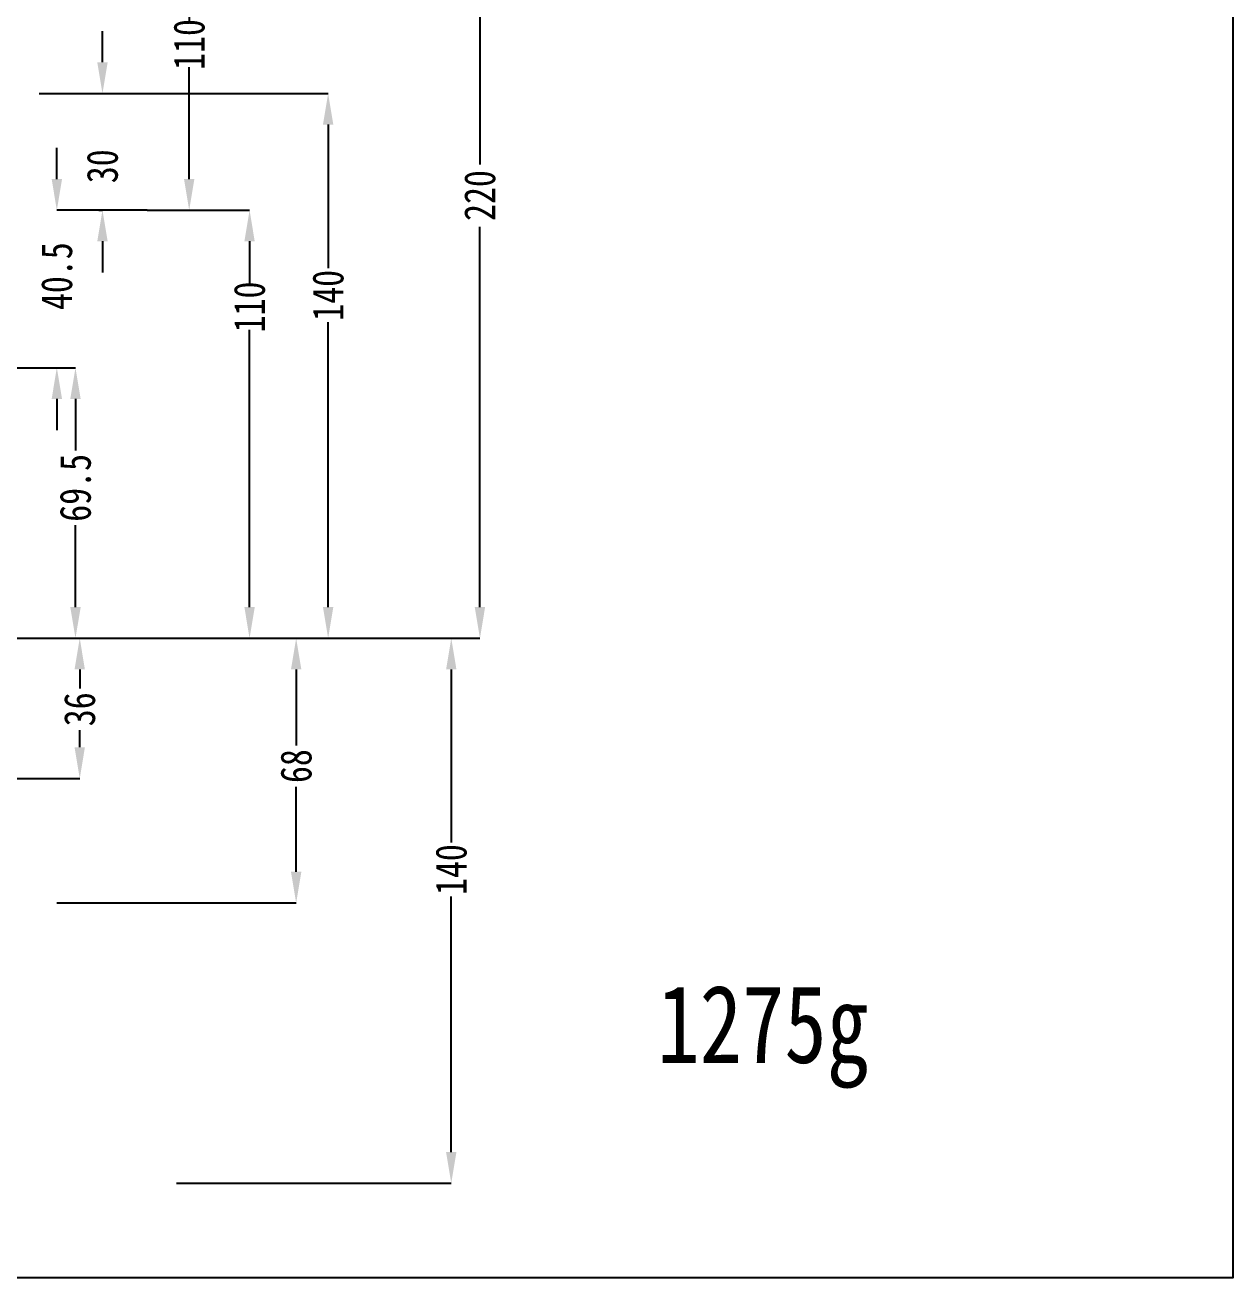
# Model space of a CAD drawing. Header units: millimetres. Extents: x 1803 to 4269, y -6912 to 1836.
# Drawn here: x 3108.6 to 3419, y -325.7 to -3.8 of the extents above; entities that cross this region are included whole.
import ezdxf

# ---------------------------------------------------------------- set-up
doc = ezdxf.new("R2010")
doc.units = ezdxf.units.MM
doc.header["$LTSCALE"] = 16.335
doc.header["$PDMODE"] = 3
doc.header["$PDSIZE"] = 0.3125
doc.layers.get('0').update_dxf_attribs({"linetype": 'CONTINUOUS'})
doc.layers.get('Defpoints').update_dxf_attribs({"linetype": 'CONTINUOUS'})
doc.styles.get("Standard").update_dxf_attribs({"font": 'txt', "width": 0.8})
doc.dimstyles.new('11', dxfattribs={"dimtxt": 8, "dimasz": 8, "dimexe": 0, "dimexo": 0, "dimgap": 0, "dimtad": 0, "dimdsep": 46, "dimtxsty": 'Standard', "dimcen": 0, "dimclrd": 4, "dimclre": 4, "dimclrt": 6, "dimazin": 0, "dimtp": 0.01, "dimtm": 0.01, "dimtfac": 1, "dimtofl": 0, "dimtmove": 0, "dimatfit": 3, "dimfxl": 0, "dimtolj": 1, "dimarcsym": 0})

# ---------------------------------------------------------------- blocks, each defined once
blk = doc.blocks.new('*D0')
at = {"color": 4, "lineweight": -2}
for p, q in [((3101.83, -161.33), (3122.68, -161.33)), ((3122.68, -169.33), (3122.68, -174.25)), ((3122.68, -189.33), (3122.68, -184.91)), ((3099.11, -197.33), (3122.68, -197.33))]:
    blk.add_line(p, q, dxfattribs=at)
at = {"color": 4}
for points in [[(3121.34, -169.33), (3124.01, -169.33), (3122.68, -161.33)], [(3121.34, -189.33), (3124.01, -189.33), (3122.68, -197.33)]]:
    blk.add_solid(points, dxfattribs=at)
at = {"layer": 'Defpoints', "color": 0}
for p in [(3101.83, -161.33), (3099.11, -197.33), (3122.68, -197.33)]:
    blk.add_point(p, dxfattribs=at)
at = {"color": 6, "insert": (3122.68, -179.58), "char_height": 8, "attachment_point": 5, "rotation": 90}
blk.add_mtext('\\A1;36', dxfattribs=at)
blk = doc.blocks.new('*D1')
at = {"color": 4, "lineweight": -2}
for p, q in [((3103.12, -91.83), (3121.58, -91.83)), ((3121.58, -99.83), (3121.58, -113.08)), ((3121.58, -153.33), (3121.58, -132.28)), ((3102.5, -161.33), (3121.58, -161.33))]:
    blk.add_line(p, q, dxfattribs=at)
at = {"color": 4}
for points in [[(3120.25, -99.83), (3122.92, -99.83), (3121.58, -91.83)], [(3120.25, -153.33), (3122.92, -153.33), (3121.58, -161.33)]]:
    blk.add_solid(points, dxfattribs=at)
at = {"layer": 'Defpoints', "color": 0}
for p in [(3103.12, -91.83), (3121.58, -91.83), (3102.5, -161.33)]:
    blk.add_point(p, dxfattribs=at)
at = {"color": 6, "insert": (3121.58, -122.68), "char_height": 8, "attachment_point": 5, "rotation": 90}
blk.add_mtext('\\A1;69.5', dxfattribs=at)
blk = doc.blocks.new('*D2')
at = {"color": 4, "lineweight": -2}
for p, q in [((3112.25, -21.33), (3186.51, -21.33)), ((3186.51, -29.33), (3186.51, -66.27)), ((3186.51, -153.33), (3186.51, -80.14)), ((3112.25, -161.33), (3186.51, -161.33))]:
    blk.add_line(p, q, dxfattribs=at)
at = {"color": 4}
for points in [[(3185.18, -29.33), (3187.84, -29.33), (3186.51, -21.33)], [(3185.18, -153.33), (3187.84, -153.33), (3186.51, -161.33)]]:
    blk.add_solid(points, dxfattribs=at)
at = {"layer": 'Defpoints', "color": 0}
for p in [(3112.25, -21.33), (3186.51, -21.33), (3112.25, -161.33)]:
    blk.add_point(p, dxfattribs=at)
at = {"color": 6, "insert": (3186.51, -73.21), "char_height": 8, "attachment_point": 5, "rotation": 90}
blk.add_mtext('\\A1;140', dxfattribs=at)
blk = doc.blocks.new('*D3')
at = {"color": 4, "lineweight": -2}
for p, q in [((3116.79, -43.33), (3116.79, -35.33)), ((3139.97, -51.33), (3116.79, -51.33)), ((3112.35, -91.83), (3116.79, -91.83)), ((3116.79, -99.83), (3116.79, -107.83))]:
    blk.add_line(p, q, dxfattribs=at)
at = {"color": 4}
for points in [[(3115.46, -43.33), (3118.13, -43.33), (3116.79, -51.33)], [(3115.46, -99.83), (3118.13, -99.83), (3116.79, -91.83)]]:
    blk.add_solid(points, dxfattribs=at)
at = {"layer": 'Defpoints', "color": 0}
for p in [(3139.97, -51.33), (3112.35, -91.83), (3116.79, -91.83)]:
    blk.add_point(p, dxfattribs=at)
at = {"color": 6, "insert": (3116.79, -68.29), "char_height": 8, "attachment_point": 5, "rotation": 90}
blk.add_mtext('\\A1;40.5', dxfattribs=at)
blk = doc.blocks.new('*D4')
at = {"color": 4, "lineweight": -2}
for p, q in [((3116.79, -161.33), (3178.3, -161.33)), ((3178.3, -169.33), (3178.3, -188.84)), ((3178.3, -221.33), (3178.3, -199.5)), ((3116.79, -229.33), (3178.3, -229.33))]:
    blk.add_line(p, q, dxfattribs=at)
at = {"color": 4}
for points in [[(3176.96, -169.33), (3179.63, -169.33), (3178.3, -161.33)], [(3176.96, -221.33), (3179.63, -221.33), (3178.3, -229.33)]]:
    blk.add_solid(points, dxfattribs=at)
at = {"layer": 'Defpoints', "color": 0}
for p in [(3116.79, -161.33), (3116.79, -229.33), (3178.3, -229.33)]:
    blk.add_point(p, dxfattribs=at)
at = {"color": 6, "insert": (3178.3, -194.17), "char_height": 8, "attachment_point": 5, "rotation": 90}
blk.add_mtext('\\A1;68', dxfattribs=at)
blk = doc.blocks.new('*D5')
at = {"color": 4, "lineweight": -2}
for p, q in [((3147.55, -161.33), (3218.15, -161.33)), ((3218.15, -169.33), (3218.15, -213.83)), ((3218.15, -293.33), (3218.15, -227.69)), ((3147.55, -301.33), (3218.15, -301.33))]:
    blk.add_line(p, q, dxfattribs=at)
at = {"color": 4}
for points in [[(3216.82, -169.33), (3219.48, -169.33), (3218.15, -161.33)], [(3216.82, -293.33), (3219.48, -293.33), (3218.15, -301.33)]]:
    blk.add_solid(points, dxfattribs=at)
at = {"layer": 'Defpoints', "color": 0}
for p in [(3147.55, -161.33), (3147.55, -301.33), (3218.15, -301.33)]:
    blk.add_point(p, dxfattribs=at)
at = {"color": 6, "insert": (3218.15, -220.76), "char_height": 8, "attachment_point": 5, "rotation": 90}
blk.add_mtext('\\A1;140', dxfattribs=at)
blk = doc.blocks.new('*D6')
at = {"color": 4, "lineweight": -2}
for p, q in [((3149.38, 58.67), (3225.52, 58.67)), ((3225.52, 50.67), (3225.52, -39.57)), ((3225.52, -153.33), (3225.52, -55.57)), ((3149.38, -161.33), (3225.52, -161.33))]:
    blk.add_line(p, q, dxfattribs=at)
at = {"color": 4}
for points in [[(3224.18, 50.67), (3226.85, 50.67), (3225.52, 58.67)], [(3224.18, -153.33), (3226.85, -153.33), (3225.52, -161.33)]]:
    blk.add_solid(points, dxfattribs=at)
at = {"layer": 'Defpoints', "color": 0}
for p in [(3149.38, 58.67), (3225.52, 58.67), (3149.38, -161.33)]:
    blk.add_point(p, dxfattribs=at)
at = {"color": 6, "insert": (3225.52, -47.57), "char_height": 8, "attachment_point": 5, "rotation": 90}
blk.add_mtext('\\A1;220', dxfattribs=at)
blk = doc.blocks.new('*D89')
at = {"color": 4, "lineweight": -2}
for p, q in [((3160.76, 58.67), (3150.81, 58.67)), ((3150.81, 50.67), (3150.81, -2.89)), ((3150.81, -43.33), (3150.81, -14.62)), ((3149.38, -51.33), (3150.81, -51.33))]:
    blk.add_line(p, q, dxfattribs=at)
at = {"color": 4}
for points in [[(3149.47, 50.67), (3152.14, 50.67), (3150.81, 58.67)], [(3149.47, -43.33), (3152.14, -43.33), (3150.81, -51.33)]]:
    blk.add_solid(points, dxfattribs=at)
at = {"layer": 'Defpoints', "color": 0}
for p in [(3160.76, 58.67), (3149.38, -51.33), (3150.81, -51.33)]:
    blk.add_point(p, dxfattribs=at)
at = {"color": 6, "insert": (3150.81, -8.75), "char_height": 8, "attachment_point": 5, "rotation": 90}
blk.add_mtext('\\A1;110', dxfattribs=at)
blk = doc.blocks.new('*D106')
at = {"color": 4, "lineweight": -2}
for p, q in [((3139.97, -51.33), (3166.32, -51.33)), ((3166.32, -59.33), (3166.32, -70.33)), ((3166.32, -153.33), (3166.32, -82.07)), ((3139.97, -161.33), (3166.32, -161.33))]:
    blk.add_line(p, q, dxfattribs=at)
at = {"color": 4}
for points in [[(3164.99, -59.33), (3167.65, -59.33), (3166.32, -51.33)], [(3164.99, -153.33), (3167.65, -153.33), (3166.32, -161.33)]]:
    blk.add_solid(points, dxfattribs=at)
at = {"layer": 'Defpoints', "color": 0}
for p in [(3139.97, -51.33), (3166.32, -51.33), (3139.97, -161.33)]:
    blk.add_point(p, dxfattribs=at)
at = {"color": 6, "insert": (3166.32, -76.2), "char_height": 8, "attachment_point": 5, "rotation": 90}
blk.add_mtext('\\A1;110', dxfattribs=at)
blk = doc.blocks.new('*D187')
at = {"color": 4, "lineweight": -2}
for p, q in [((3128.52, -13.33), (3128.52, -5.33)), ((3127.55, -21.33), (3128.52, -21.33)), ((3127.55, -51.33), (3128.52, -51.33)), ((3128.52, -59.33), (3128.52, -67.33))]:
    blk.add_line(p, q, dxfattribs=at)
at = {"color": 4}
for points in [[(3127.19, -13.33), (3129.86, -13.33), (3128.52, -21.33)], [(3127.19, -59.33), (3129.86, -59.33), (3128.52, -51.33)]]:
    blk.add_solid(points, dxfattribs=at)
at = {"layer": 'Defpoints', "color": 0}
for p in [(3127.55, -21.33), (3127.55, -51.33), (3128.52, -51.33)]:
    blk.add_point(p, dxfattribs=at)
at = {"color": 6, "insert": (3128.52, -40.05), "char_height": 8, "attachment_point": 5, "rotation": 90}
blk.add_mtext('\\A1;30', dxfattribs=at)

msp = doc.modelspace()

# ---------------------------------------------------------------- linework, layer by layer
msp.add_lwpolyline([(2604.019, 174.185), (3419.03, 174.185), (3419.03, -325.685), (2604.019, -325.685)], close=True)

# ---------------------------------------------------------------- texts
at = {"insert": (3271.09, -250.435), "char_height": 20, "width": 181.32806, "attachment_point": 1}
msp.add_mtext('1275g', dxfattribs=at)

# ---------------------------------------------------------------- dimensions: what is measured, and where the dimension line sits
for base, p1, p2, picture, middle in [((3150.807, -51.334), (3160.761, 58.666), (3149.382, -51.334), '*D89', (3150.807, -8.753)), ((3225.516, 58.666), (3149.382, -161.334), (3149.382, 58.666), '*D6', (3225.516, -47.573)), ((3186.508, -21.334), (3112.255, -161.334), (3112.255, -21.334), '*D2', (3186.508, -73.208)), ((3116.792, -91.834), (3139.974, -51.334), (3112.351, -91.834), '*D3', (3116.792, -68.291)), ((3121.583, -91.834), (3102.498, -161.334), (3103.118, -91.834), '*D1', (3121.583, -122.685)), ((3122.676, -197.334), (3101.834, -161.334), (3099.106, -197.334), '*D0', (3122.676, -179.581)), ((3178.298, -229.334), (3116.792, -161.334), (3116.792, -229.334), '*D4', (3178.298, -194.17)), ((3218.149, -301.334), (3147.545, -161.334), (3147.545, -301.334), '*D5', (3218.149, -220.76))]:
    dim = msp.add_linear_dim(base=base, p1=p1, p2=p2, angle=90, dimstyle='11')
    dim.commit()
    dim.dimension.update_dxf_attribs({"geometry": picture, "text_midpoint": middle, "dimtype": 160})
for base, p1, p2, picture, middle in [((3128.522, -51.334), (3127.551, -21.334), (3127.551, -51.334), '*D187', (3128.522, -40.048)), ((3166.321, -51.334), (3139.974, -161.334), (3139.974, -51.334), '*D106', (3166.321, -76.199))]:
    dim = msp.add_linear_dim(base=base, p1=p1, p2=p2, angle=90, dimstyle='11', override={"dimfxl": 1.25, "dimarcsym": 1})
    dim.commit()
    dim.dimension.update_dxf_attribs({"geometry": picture, "text_midpoint": middle, "dimtype": 160})

doc.saveas('drawing.dxf')
